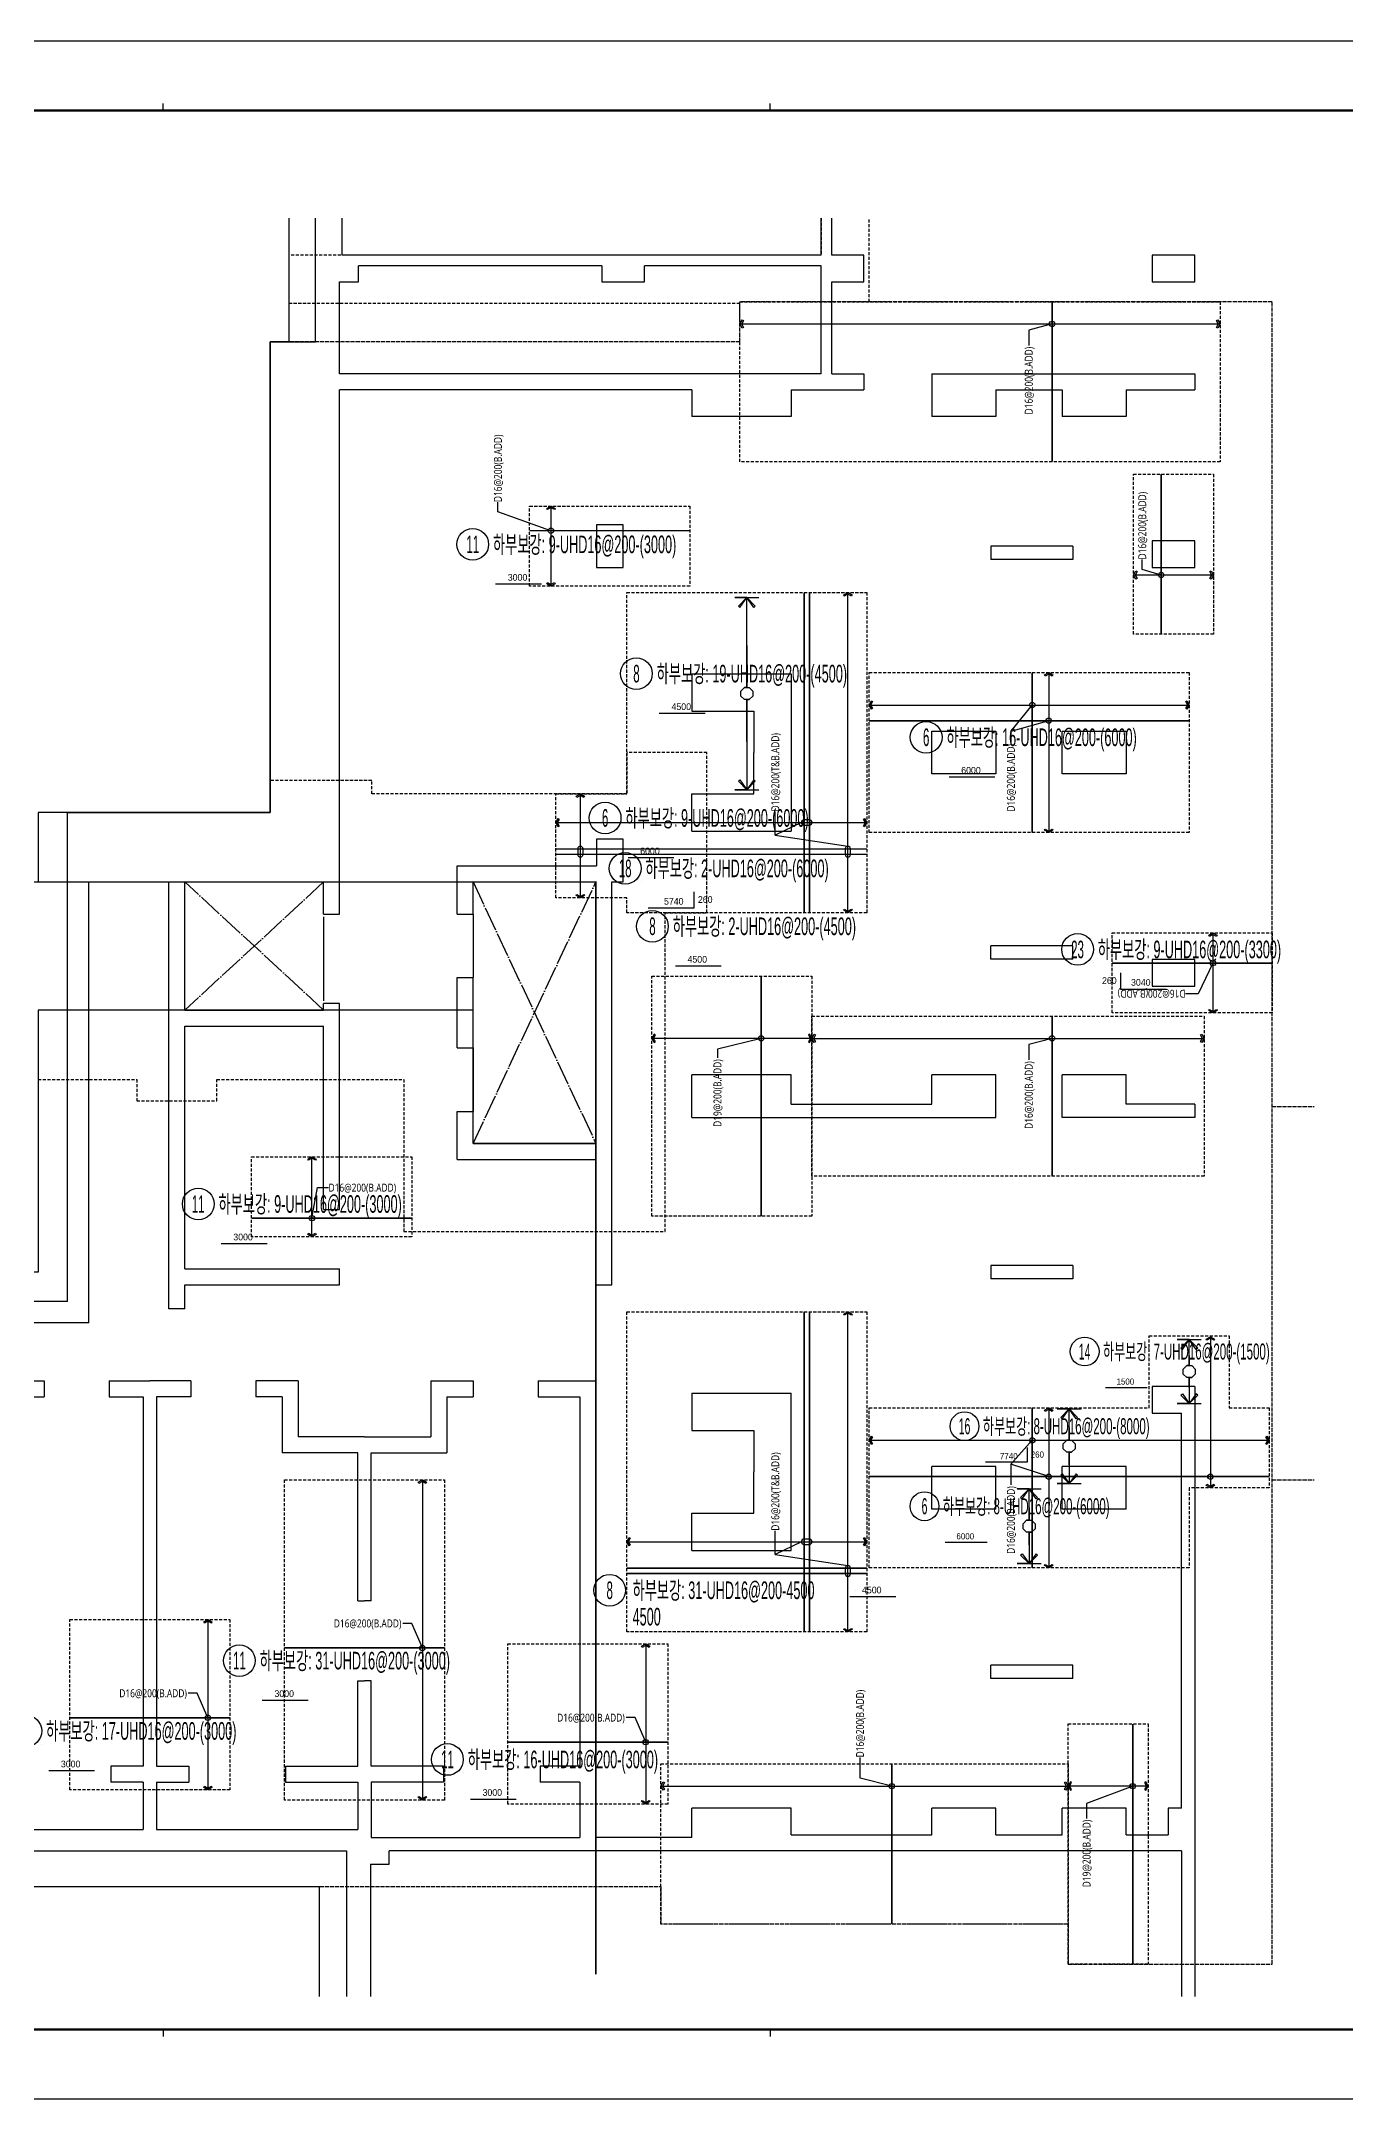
# Model space of a CAD drawing. Header units: millimetres. Extents: x 317501 to 814054, y -400799 to -14117.
# Drawn here: x 550039 to 574487, y -142411 to -103847 of the extents above; entities that cross this region are included whole.
import ezdxf
from ezdxf.enums import TextEntityAlignment as Align

# ---------------------------------------------------------------- set-up
doc = ezdxf.new("R2010")
doc.units = ezdxf.units.MM
doc.header["$LTSCALE"] = 38
for name, pattern in [('HID', [2.5, 2, -0.5]), ('HID2', [7.5, 6, -1.5]), ('XS-기초$0$DDOT', [14, 12, -1, 0, -1]), ('XS-기초$0$HID', [2.3, 1.5, -0.8])]:
    doc.linetypes.add(name, pattern=pattern)
for name, color, linetype in [('00', 7, 'Continuous'), ('BAR-B', 2, 'HID2'), ('BAR-T', 2, 'Continuous'), ('DIM', 7, 'Continuous'), ('LEADER', 7, 'Continuous'), ('RP_TAG', 7, 'Continuous'), ('T', 1, 'Continuous'), ('XDIM', 7, 'Continuous'), ('XREBAR', 1, 'Continuous'), ('XS-기초$0$EL7', 7, 'Continuous'), ('XS-기초$0$OPEN', 9, 'XS-기초$0$DDOT'), ('XS-기초$0$기초꺽임', 4, 'XS-기초$0$HID'), ('XS-기초$0$기초연단', 3, 'Continuous'), ('XS-기초$0$보강구간', 6, 'XS-기초$0$HID'), ('철근변경선', 1, 'HID')]:
    doc.layers.add(name, color=color, linetype=linetype)
doc.styles.add('RPWK1', font='Dotum.ttf', dxfattribs={"bigfont": 'whgtxt.shx'})
doc.styles.add('RPWK2', font='Dotum.ttf')
doc.styles.add('맑은고딕', font='malgun.ttf')

# ---------------------------------------------------------------- blocks, each defined once
blk = doc.blocks.new('dhs_sheet2e')
at = {"color": 7}
for p, q in [((38004.8, 57331.7), (38004.8, 57531.5)), ((55508.9, 57331.7), (55508.9, 57531.5)), ((38004.8, 1997.6), (38004.8, 1797.9)), ((55508.9, 1997.6), (55508.9, 1797.9))]:
    blk.add_line(p, q, dxfattribs=at)
blk.add_lwpolyline([(84000, 0), (84000, 59329.4), (0, 59329.4), (0, 0)], close=True, dxfattribs=at)
at = {"color": 30, "const_width": 64.9}
blk.add_lwpolyline([(81003.6, 57331.7), (2996.4, 57331.7), (2996.4, 1997.6), (81003.6, 1997.6)], close=True, dxfattribs=at)
blk = doc.blocks.new('szdhdte')
at = {"layer": 'DIM', "color": 5}
for p, q in [((4650, 17985), (4650, 20302)), ((5150, 19605), (5150, 20302)), ((14125, 19605), (14125, 20302)), ((14325, 19605), (14325, 20302)), ((14125, 19605), (5150, 19605)), ((10010, 19405), (5450, 19405)), ((5450, 19105), (5450, 19405)), ((10010, 19405), (10010, 19105)), ((14125, 19405), (10810, 19405)), ((10810, 19105), (10810, 19405)), ((14125, 17385), (14125, 19405)), ((14925, 19605), (14325, 19605)), ((14925, 19105), (14925, 19605)), ((20325, 19605), (20325, 19105)), ((21125, 19605), (20325, 19605)), ((21125, 19105), (21125, 19605)), ((5100, 17385), (5100, 19105)), ((5100, 19105), (5450, 19105)), ((10010, 19105), (10810, 19105)), ((14325, 17385), (14325, 19105)), ((14325, 19105), (14925, 19105)), ((20325, 19105), (21125, 19105)), ((3800, 17985), (4650, 17985)), ((3800, 9160), (3800, 17985)), ((14125, 17385), (5100, 17385)), ((14325, 17385), (14925, 17385)), ((14925, 17385), (14925, 17085)), ((16195, 17385), (16195, 16585)), ((16195, 17385), (21125, 17385)), ((21125, 17385), (21125, 17085)), ((11700, 17085), (5100, 17085)), ((5100, 8260), (5100, 17085)), ((11700, 17085), (11700, 16585)), ((13560, 17085), (13560, 16585)), ((13560, 17085), (14925, 17085)), ((17395, 17085), (18640, 17085)), ((17395, 17085), (17395, 16585)), ((18640, 17085), (18640, 16585)), ((19840, 17085), (19840, 16585)), ((19840, 17085), (21125, 17085)), ((13560, 16585), (11700, 16585)), ((17395, 16585), (16195, 16585)), ((19840, 16585), (18640, 16585)), ((10410, 14555), (9910, 14555)), ((9910, 14555), (9910, 13755)), ((10410, 13755), (10410, 14555)), ((18840, 14155), (17305, 14155)), ((17305, 14155), (17305, 13905)), ((18840, 13905), (17305, 13905)), ((18840, 14155), (18840, 13905)), ((20325, 14255), (20325, 13755)), ((21125, 14255), (20325, 14255)), ((21125, 13755), (21125, 14255)), ((9910, 13755), (10410, 13755)), ((20325, 13755), (21125, 13755)), ((11700, 11760), (11700, 11060)), ((11700, 11760), (13560, 11760)), ((13560, 11760), (13560, 8810)), ((11700, 11060), (12860, 11060)), ((12860, 11060), (12860, 10285)), ((16195, 9885), (16195, 10685)), ((16195, 10685), (17395, 10685)), ((17395, 10685), (17395, 9885)), ((18640, 9885), (18640, 10685)), ((18640, 10685), (19840, 10685)), ((19840, 10685), (19840, 9885)), ((12860, 9510), (12860, 10285)), ((17395, 9885), (16195, 9885)), ((19840, 9885), (18640, 9885)), ((11700, 8810), (11700, 9510)), ((11700, 9510), (12860, 9510)), ((0, 9160), (3800, 9160)), ((0, 0), (0, 9160)), ((10410, 8660), (9910, 8660)), ((9910, 8660), (9910, 8160)), ((10410, 7860), (10410, 8660)), ((11700, 8810), (13560, 8810)), ((5100, 7255), (5100, 8260)), ((7300, 8160), (9910, 8160)), ((7300, 7260), (7300, 8160)), ((400, 7860), (1900, 7860)), ((400, -400), (400, 7860)), ((1900, -140), (1900, 7860)), ((2200, 5460), (2200, 7860)), ((2200, 7860), (4800, 7860)), ((4800, 7255), (4800, 7860)), ((7600, 7860), (9900, 7860)), ((7600, 7260), (7600, 7860)), ((9900, 2960), (9900, 7860)), ((10200, 310), (10200, 7860)), ((10200, 7860), (10410, 7860)), ((4800, 7255), (5100, 7255)), ((7300, 7260), (7600, 7260)), ((18840, 6665), (17305, 6665)), ((17305, 6415), (17305, 6665)), ((18840, 6415), (18840, 6665)), ((18840, 6415), (17305, 6415)), ((20325, 6405), (20325, 5905)), ((21125, 6405), (20325, 6405)), ((21125, 5905), (21125, 6405)), ((7300, 4750), (7300, 6070)), ((7300, 6070), (7600, 6070)), ((7600, 4750), (7600, 6070)), ((20325, 5905), (21125, 5905)), ((2200, 5460), (4800, 5460)), ((4800, 5460), (4800, 5585)), ((5100, 5585), (4800, 5585)), ((5100, 1720), (5100, 5585)), ((5100, 5160), (5100, 5585)), ((2200, 610), (2200, 5160)), ((2200, 5160), (4800, 5160)), ((4800, 1720), (4800, 5160)), ((7300, 4750), (7600, 4750)), ((13560, 4245), (11700, 4245)), ((11700, 3445), (11700, 4245)), ((13560, 3695), (13560, 4245)), ((16195, 3695), (16195, 4245)), ((17395, 4245), (16195, 4245)), ((17395, 3445), (17395, 4245)), ((18640, 3445), (18640, 4245)), ((19840, 4245), (18640, 4245)), ((19840, 3695), (19840, 4245)), ((7300, 2660), (7300, 3560)), ((7300, 3560), (7600, 3560)), ((7600, 2960), (7600, 3560)), ((13560, 3695), (16195, 3695)), ((21125, 3695), (19840, 3695)), ((21125, 3695), (21125, 3445)), ((11700, 3445), (17395, 3445)), ((21125, 3445), (18640, 3445)), ((7600, 2960), (9900, 2960)), ((7300, 2660), (9900, 2660)), ((9900, 310), (9900, 2660)), ((4800, 1720), (5100, 1720)), ((2200, 610), (5100, 610)), ((5100, 310), (5100, 610)), ((18840, 675), (17305, 675)), ((17305, 675), (17305, 425)), ((18840, 425), (17305, 425)), ((18840, 675), (18840, 425)), ((0, 0), (-11685, 0)), ((2200, -140), (2200, 310)), ((2200, 310), (5100, 310)), ((9900, 310), (10200, 310)), ((2200, -140), (1900, -140)), ((400, -400), (-12085, -400)), ((-1230, -1490), (-440, -1490)), ((-440, -1490), (-440, -1790)), ((780, -1490), (1545, -1490)), ((780, -1490), (780, -1790)), ((2310, -1490), (1545, -1490)), ((2310, -1490), (2310, -1790)), ((4320, -1490), (3530, -1490)), ((3530, -1490), (3530, -1790)), ((4320, -1490), (4320, -2540)), ((6810, -1490), (7600, -1490)), ((6810, -1490), (6810, -2540)), ((7600, -1490), (7600, -1790)), ((8820, -1490), (9600, -1490)), ((8820, -1490), (8820, -1790)), ((9600, -1490), (9900, -1490)), ((9900, -1490), (9900, -10045)), ((-930, -1790), (-440, -1790)), ((780, -1790), (1420, -1790)), ((1420, -1790), (1420, -8710)), ((1670, -1790), (1670, -8710)), ((2310, -1790), (1670, -1790)), ((4020, -1790), (3530, -1790)), ((4020, -1790), (4020, -2840)), ((7110, -1790), (7600, -1790)), ((7110, -1790), (7110, -2840)), ((8820, -1790), (9600, -1790)), ((9600, -1790), (9600, -8710)), ((11700, -1720), (11700, -2420)), ((11700, -1720), (13560, -1720)), ((13560, -4670), (13560, -1720)), ((20325, -1595), (20325, -2095)), ((21125, -1595), (20325, -1595)), ((21125, -1595), (21125, -13028)), ((20325, -2095), (20875, -2095)), ((20875, -9495), (20875, -2095)), ((5565, -2540), (4320, -2540)), ((5565, -2540), (6810, -2540)), ((11700, -2420), (12860, -2420)), ((12860, -2420), (12860, -3195)), ((5440, -2840), (4020, -2840)), ((5440, -5610), (5440, -2840)), ((5690, -5610), (5690, -2840)), ((5690, -2840), (7110, -2840)), ((12860, -3970), (12860, -3195)), ((16195, -3895), (16195, -3095)), ((17395, -3095), (16195, -3095)), ((17395, -3895), (17395, -3095)), ((18640, -3895), (18640, -3095)), ((19840, -3095), (18640, -3095)), ((19840, -3895), (19840, -3095)), ((11700, -4670), (11700, -3970)), ((11700, -3970), (12860, -3970)), ((17395, -3895), (16195, -3895)), ((19840, -3895), (18640, -3895)), ((11700, -4670), (13560, -4670)), ((5440, -5610), (5565, -5610)), ((5690, -5610), (5565, -5610)), ((18840, -6815), (17305, -6815)), ((17305, -7065), (17305, -6815)), ((18840, -7065), (18840, -6815)), ((5440, -8710), (5440, -7110)), ((5440, -7110), (5565, -7110)), ((5690, -7110), (5565, -7110)), ((5690, -8710), (5690, -7110)), ((18840, -7065), (17305, -7065)), ((1420, -8710), (815, -8710)), ((815, -8710), (815, -9010)), ((1670, -8710), (2275, -8710)), ((2275, -8710), (2275, -9010)), ((4085, -8710), (5440, -8710)), ((4085, -8710), (4085, -9010)), ((7045, -8710), (5690, -8710)), ((7045, -8710), (7045, -9010)), ((9600, -8710), (8855, -8710)), ((8855, -8710), (8855, -9010)), ((1420, -9010), (815, -9010)), ((1420, -9010), (1420, -9895)), ((1670, -9010), (1670, -9895)), ((1670, -9010), (2275, -9010)), ((4085, -9010), (5440, -9010)), ((5440, -9010), (5440, -9895)), ((7045, -9010), (5690, -9010)), ((5690, -9010), (5690, -10045)), ((9600, -9010), (8855, -9010)), ((9600, -9010), (9600, -10045)), ((13560, -9495), (11700, -9495)), ((11700, -10045), (11700, -9495)), ((13560, -9995), (13560, -9495)), ((16195, -9995), (16195, -9495)), ((17395, -9495), (16195, -9495)), ((17395, -9995), (17395, -9495)), ((19840, -9495), (18640, -9495)), ((18640, -9995), (18640, -9495)), ((19840, -9995), (19840, -9495)), ((20625, -9495), (20625, -9995)), ((20875, -9495), (20625, -9495)), ((-2350, -9895), (1420, -9895)), ((1670, -9895), (5440, -9895)), ((13560, -9995), (16195, -9995)), ((17395, -9995), (18640, -9995)), ((19840, -9995), (20625, -9995)), ((-6395, -10295), (5225, -10295)), ((5225, -10295), (5225, -13028)), ((5690, -10045), (9600, -10045)), ((20875, -10295), (6025, -10295)), ((6025, -10545), (6025, -10295)), ((11700, -10045), (9900, -10045)), ((20875, -10295), (20875, -13028)), ((5675, -10545), (5675, -13028)), ((5675, -10545), (6025, -10545))]:
    blk.add_line(p, q, dxfattribs=at)
at = {"layer": 'XS-기초$0$EL7'}
for p, q in [((4800, 7205), (4800, 5635)), ((7600, 7260), (7600, 6070)), ((7600, 4750), (7600, 3560))]:
    blk.add_line(p, q, dxfattribs=at)
at = {"layer": 'XS-기초$0$OPEN'}
for p, q in [((4800, 7860), (2200, 5460)), ((4800, 5460), (2200, 7860)), ((7600, 2960), (9900, 7860)), ((7600, 7860), (9900, 2960))]:
    blk.add_line(p, q, dxfattribs=at)
at = {"layer": 'XS-기초$0$기초꺽임', "color": 6}
for points in [[(14125, 20302), (14125, 19605), (4150, 19605), (4150, 18705), (12600, 18705)], [(15025, 18735), (15025, 20302)]]:
    blk.add_lwpolyline(points, dxfattribs=at)
at = {"layer": 'XS-기초$0$기초꺽임', "color": 8}
blk.add_lwpolyline([(3800, 9160), (-550, 9160), (-550, 7860), (9900, 7860), (9900, 2960), (7600, 2960), (7600, 5460), (-550, 5460), (-550, 4160), (1300, 4160), (1300, 3760), (2800, 3760), (2800, 4160), (6300, 4160), (6300, 1310), (11200, 1310), (11200, 7285), (11980, 7285), (11980, 10285), (10480, 10285), (10480, 9510), (5700, 9510), (5700, 9760), (3800, 9760)], close=True, dxfattribs=at)
at = {"layer": 'XS-기초$0$기초연단'}
for p, q in [((4150, 20302), (4150, 17985)), ((4150, 17985), (3800, 17985)), ((3800, 17985), (3800, 9160)), ((3800, 9160), (-550, 9160)), ((-19485, -10965), (4725, -10965)), ((4725, -13028), (4725, -10965))]:
    blk.add_line(p, q, dxfattribs=at)
at = {"layer": 'XS-기초$0$기초연단', "color": 4, "linetype": 'HID'}
for p, q in [((22575, 18735), (12600, 18735)), ((12600, 17985), (12600, 18735)), ((22575, -12420), (22575, 18735)), ((12600, 17985), (4150, 17985)), ((4725, -10965), (11120, -10965)), ((11120, -10965), (11120, -11670)), ((18750, -11670), (11120, -11670)), ((18750, -11670), (18750, -12420)), ((18750, -12420), (22575, -12420))]:
    blk.add_line(p, q, dxfattribs=at)
at = {"layer": 'XS-기초$0$기초연단'}
blk.add_lwpolyline([(4150, 20302), (4150, 17985), (3800, 17985), (3800, 9160), (-550, 9160), (-550, 7860), (9900, 7860), (9900, 2960), (7600, 2960), (7600, 5460), (-550, 5460), (-550, 550), (-11135, 550), (-11135, 3760), (-14785, 3760), (-14785, 4360), (-19485, 4360), (-19485, -10965), (4725, -10965)], dxfattribs=at)
at = {"layer": 'XS-기초$0$기초연단', "color": 4, "linetype": 'HID'}
for points in [[(22575, 3655), (23362, 3655)], [(22575, -3345), (23362, -3345)]]:
    blk.add_lwpolyline(points, dxfattribs=at)
at = {"layer": '철근변경선', "ltscale": 2, "const_width": 30}
blk.add_lwpolyline([(9900, -12612), (9900, 7860), (-1534, 7860)], dxfattribs=at)
blk = doc.blocks.new('*U1075', base_point=(560396.373, -132879.2514))
at = {"layer": 'RP_TAG', "color": 0, "linetype": 'Continuous', "ltscale": 100}
blk.add_circle((560692.373, -132879.2514), 297, dxfattribs=at)
at = {"layer": 'RP_TAG', "color": 0, "linetype": 'Continuous', "ltscale": 100, "style": 'RPWK1', "width": 0.5}
blk.add_text('8', height=330, dxfattribs=at).set_placement((560692.373, -132879.2514), align=Align.MIDDLE_CENTER)
at = {"layer": 'RP_TAG', "color": 0, "linetype": 'Continuous', "ltscale": 100, "style": 'RPWK1', "width": 0.55}
for s, p in [('하부보강: 31-UHD16@200-4500', (561121.373, -132879.2514)), ('4500', (561121.373, -133374.2514))]:
    blk.add_text(s, height=330, dxfattribs=at).set_placement(p, align=Align.MIDDLE_LEFT)
blk = doc.blocks.new('*U1098', base_point=(567611.9398, -129805.1809))
at = {"layer": 'RP_TAG', "color": 0, "linetype": 'Continuous', "ltscale": 100}
blk.add_circle((567341.9398, -129805.1809), 270, dxfattribs=at)
at = {"layer": 'RP_TAG', "color": 0, "linetype": 'Continuous', "ltscale": 100, "style": 'RPWK1', "width": 0.5}
blk.add_text('16', height=300, dxfattribs=at).set_placement((567341.9398, -129805.1809), align=Align.MIDDLE_CENTER)
at = {"layer": 'RP_TAG', "color": 0, "linetype": 'Continuous', "ltscale": 100, "style": 'RPWK1', "width": 0.55}
blk.add_text('하부보강: 8-UHD16@200-(8000)', height=300, dxfattribs=at).set_placement((567686.9398, -129805.1809), align=Align.MIDDLE_LEFT)
blk = doc.blocks.new('*U1104', base_point=(569756.4987, -120869.3185))
at = {"layer": 'RP_TAG', "color": 0, "linetype": 'Continuous', "ltscale": 100}
blk.add_circle((569459.4987, -120869.3185), 297, dxfattribs=at)
at = {"layer": 'RP_TAG', "color": 0, "linetype": 'Continuous', "ltscale": 100, "style": 'RPWK1', "width": 0.5}
blk.add_text('23', height=330, dxfattribs=at).set_placement((569459.4987, -120869.3185), align=Align.MIDDLE_CENTER)
at = {"layer": 'RP_TAG', "color": 0, "linetype": 'Continuous', "ltscale": 100, "style": 'RPWK1', "width": 0.55}
blk.add_text('하부보강: 9-UHD16@200-(3300)', height=330, dxfattribs=at).set_placement((569838.9987, -120869.3185), align=Align.MIDDLE_LEFT)
blk = doc.blocks.new('*U1106', base_point=(561279.1273, -119350.1809))
at = {"layer": 'RP_TAG', "color": 0, "linetype": 'Continuous', "ltscale": 100}
blk.add_circle((560982.1273, -119350.1809), 297, dxfattribs=at)
at = {"layer": 'RP_TAG', "color": 0, "linetype": 'Continuous', "ltscale": 100, "style": 'RPWK1', "width": 0.55}
blk.add_text('하부보강: 2-UHD16@200-(6000)', height=330, dxfattribs=at).set_placement((561361.6273, -119350.1809), align=Align.MIDDLE_LEFT)
at = {"layer": 'RP_TAG', "color": 0, "linetype": 'Continuous', "ltscale": 100, "style": 'RPWK1', "width": 0.5}
blk.add_text('18', height=330, dxfattribs=at).set_placement((560982.1273, -119350.1809), align=Align.MIDDLE_CENTER)
blk = doc.blocks.new('*U1110', base_point=(561490.5559, -115700.1809))
at = {"layer": 'RP_TAG', "color": 0, "linetype": 'Continuous', "ltscale": 100}
blk.add_circle((561193.5559, -115700.1809), 297, dxfattribs=at)
at = {"layer": 'RP_TAG', "color": 0, "linetype": 'Continuous', "ltscale": 100, "style": 'RPWK1', "width": 0.5}
blk.add_text('8', height=330, dxfattribs=at).set_placement((561193.5559, -115700.1809), align=Align.MIDDLE_CENTER)
at = {"layer": 'RP_TAG', "color": 0, "linetype": 'Continuous', "ltscale": 100, "style": 'RPWK1', "width": 0.55}
blk.add_text('하부보강: 19-UHD16@200-(4500)', height=330, dxfattribs=at).set_placement((561573.0559, -115700.1809), align=Align.MIDDLE_LEFT)
blk = doc.blocks.new('*U1111', base_point=(561790.799, -120435.0849))
at = {"layer": 'RP_TAG', "color": 0, "linetype": 'Continuous', "ltscale": 100}
blk.add_circle((561493.799, -120435.0849), 297, dxfattribs=at)
at = {"layer": 'RP_TAG', "color": 0, "linetype": 'Continuous', "ltscale": 100, "style": 'RPWK1', "width": 0.5}
blk.add_text('8', height=330, dxfattribs=at).set_placement((561493.799, -120435.0849), align=Align.MIDDLE_CENTER)
at = {"layer": 'RP_TAG', "color": 0, "linetype": 'Continuous', "ltscale": 100, "style": 'RPWK1', "width": 0.55}
blk.add_text('하부보강: 2-UHD16@200-(4500)', height=330, dxfattribs=at).set_placement((561873.299, -120435.0849), align=Align.MIDDLE_LEFT)
blk = doc.blocks.new('*U1113', base_point=(566919.5608, -116892.9607))
at = {"layer": 'RP_TAG', "color": 0, "linetype": 'Continuous', "ltscale": 100}
blk.add_circle((566622.5608, -116892.9607), 297, dxfattribs=at)
at = {"layer": 'RP_TAG', "color": 0, "linetype": 'Continuous', "ltscale": 100, "style": 'RPWK1', "width": 0.5}
blk.add_text('6', height=330, dxfattribs=at).set_placement((566622.5608, -116892.9607), align=Align.MIDDLE_CENTER)
at = {"layer": 'RP_TAG', "color": 0, "linetype": 'Continuous', "ltscale": 100, "style": 'RPWK1', "width": 0.55}
blk.add_text('하부보강: 16-UHD16@200-(6000)', height=330, dxfattribs=at).set_placement((567002.0608, -116892.9607), align=Align.MIDDLE_LEFT)
blk = doc.blocks.new('*U1114', base_point=(566861.9398, -131305.1809))
at = {"layer": 'RP_TAG', "color": 0, "linetype": 'Continuous', "ltscale": 100}
blk.add_circle((566591.9398, -131305.1809), 270, dxfattribs=at)
at = {"layer": 'RP_TAG', "color": 0, "linetype": 'Continuous', "ltscale": 100, "style": 'RPWK1', "width": 0.55}
blk.add_text('하부보강: 8-UHD16@200-(6000)', height=300, dxfattribs=at).set_placement((566936.9398, -131305.1809), align=Align.MIDDLE_LEFT)
at = {"layer": 'RP_TAG', "color": 0, "linetype": 'Continuous', "ltscale": 100, "style": 'RPWK1', "width": 0.5}
blk.add_text('6', height=300, dxfattribs=at).set_placement((566591.9398, -131305.1809), align=Align.MIDDLE_CENTER)
blk = doc.blocks.new('*U1115', base_point=(560904.1273, -118405.1809))
at = {"layer": 'RP_TAG', "color": 0, "linetype": 'Continuous', "ltscale": 100}
blk.add_circle((560607.1273, -118405.1809), 297, dxfattribs=at)
at = {"layer": 'RP_TAG', "color": 0, "linetype": 'Continuous', "ltscale": 100, "style": 'RPWK1', "width": 0.5}
blk.add_text('6', height=330, dxfattribs=at).set_placement((560607.1273, -118405.1809), align=Align.MIDDLE_CENTER)
at = {"layer": 'RP_TAG', "color": 0, "linetype": 'Continuous', "ltscale": 100, "style": 'RPWK1', "width": 0.55}
blk.add_text('하부보강: 9-UHD16@200-(6000)', height=330, dxfattribs=at).set_placement((560986.6273, -118405.1809), align=Align.MIDDLE_LEFT)
blk = doc.blocks.new('*U1120', base_point=(569861.9398, -128405.1809))
at = {"layer": 'RP_TAG', "color": 0, "linetype": 'Continuous', "ltscale": 100}
blk.add_circle((569591.9398, -128405.1809), 270, dxfattribs=at)
at = {"layer": 'RP_TAG', "color": 0, "linetype": 'Continuous', "ltscale": 100, "style": 'RPWK1', "width": 0.5}
blk.add_text('14', height=300, dxfattribs=at).set_placement((569591.9398, -128405.1809), align=Align.MIDDLE_CENTER)
at = {"layer": 'RP_TAG', "color": 0, "linetype": 'Continuous', "ltscale": 100, "style": 'RPWK1', "width": 0.55}
blk.add_text('하부보강: 7-UHD16@200-(1500)', height=300, dxfattribs=at).set_placement((569936.9398, -128405.1809), align=Align.MIDDLE_LEFT)
blk = doc.blocks.new('*U1128', base_point=(558422.9227, -113277.437))
at = {"layer": 'RP_TAG', "color": 0, "linetype": 'Continuous', "ltscale": 100}
blk.add_circle((558125.9227, -113277.437), 297, dxfattribs=at)
at = {"layer": 'RP_TAG', "color": 0, "linetype": 'Continuous', "ltscale": 100, "style": 'RPWK1', "width": 0.5}
blk.add_text('11', height=330, dxfattribs=at).set_placement((558125.9227, -113277.437), align=Align.MIDDLE_CENTER)
at = {"layer": 'RP_TAG', "color": 0, "linetype": 'Continuous', "ltscale": 100, "style": 'RPWK1', "width": 0.55}
blk.add_text('하부보강: 9-UHD16@200-(3000)', height=330, dxfattribs=at).set_placement((558505.4227, -113277.437), align=Align.MIDDLE_LEFT)
blk = doc.blocks.new('*U1129', base_point=(557949.4174, -136050.5821))
at = {"layer": 'RP_TAG', "color": 0, "linetype": 'Continuous', "ltscale": 100}
blk.add_circle((557652.4174, -136050.5821), 297, dxfattribs=at)
at = {"layer": 'RP_TAG', "color": 0, "linetype": 'Continuous', "ltscale": 100, "style": 'RPWK1', "width": 0.5}
blk.add_text('11', height=330, dxfattribs=at).set_placement((557652.4174, -136050.5821), align=Align.MIDDLE_CENTER)
at = {"layer": 'RP_TAG', "color": 0, "linetype": 'Continuous', "ltscale": 100, "style": 'RPWK1', "width": 0.55}
blk.add_text('하부보강: 16-UHD16@200-(3000)', height=330, dxfattribs=at).set_placement((558031.9174, -136050.5821), align=Align.MIDDLE_LEFT)
blk = doc.blocks.new('*U1130', base_point=(554050.234, -134198.1445))
at = {"layer": 'RP_TAG', "color": 0, "linetype": 'Continuous', "ltscale": 100}
blk.add_circle((553753.234, -134198.1445), 297, dxfattribs=at)
at = {"layer": 'RP_TAG', "color": 0, "linetype": 'Continuous', "ltscale": 100, "style": 'RPWK1', "width": 0.5}
blk.add_text('11', height=330, dxfattribs=at).set_placement((553753.234, -134198.1445), align=Align.MIDDLE_CENTER)
at = {"layer": 'RP_TAG', "color": 0, "linetype": 'Continuous', "ltscale": 100, "style": 'RPWK1', "width": 0.55}
blk.add_text('하부보강: 31-UHD16@200-(3000)', height=330, dxfattribs=at).set_placement((554132.734, -134198.1445), align=Align.MIDDLE_LEFT)
blk = doc.blocks.new('*U1131', base_point=(550048.6383, -135515.873))
at = {"layer": 'RP_TAG', "color": 0, "linetype": 'Continuous', "ltscale": 100}
blk.add_circle((549751.6383, -135515.873), 297, dxfattribs=at)
at = {"layer": 'RP_TAG', "color": 0, "linetype": 'Continuous', "ltscale": 100, "style": 'RPWK1', "width": 0.5}
blk.add_text('11', height=330, dxfattribs=at).set_placement((549751.6383, -135515.873), align=Align.MIDDLE_CENTER)
at = {"layer": 'RP_TAG', "color": 0, "linetype": 'Continuous', "ltscale": 100, "style": 'RPWK1', "width": 0.55}
blk.add_text('하부보강: 17-UHD16@200-(3000)', height=330, dxfattribs=at).set_placement((550131.1383, -135515.873), align=Align.MIDDLE_LEFT)
blk = doc.blocks.new('*U1137', base_point=(553279.3684, -125639.7838))
at = {"layer": 'RP_TAG', "color": 0, "linetype": 'Continuous', "ltscale": 100}
blk.add_circle((552982.3684, -125639.7838), 297, dxfattribs=at)
at = {"layer": 'RP_TAG', "color": 0, "linetype": 'Continuous', "ltscale": 100, "style": 'RPWK1', "width": 0.5}
blk.add_text('11', height=330, dxfattribs=at).set_placement((552982.3684, -125639.7838), align=Align.MIDDLE_CENTER)
at = {"layer": 'RP_TAG', "color": 0, "linetype": 'Continuous', "ltscale": 100, "style": 'RPWK1', "width": 0.55}
blk.add_text('하부보강: 9-UHD16@200-(3000)', height=330, dxfattribs=at).set_placement((553361.8684, -125639.7838), align=Align.MIDDLE_LEFT)

msp = doc.modelspace()

# ---------------------------------------------------------------- linework, layer by layer
at = {"layer": 'BAR-B', "const_width": 30}
for points in [[(568982.4, -108730.2), (568982.4, -111730.2)], [(571026.4, -111960.2), (571026.4, -114960.2)], [(559192.4, -113021.2), (562192.4, -113021.2)], [(564435.5, -114180.2), (564435.5, -120180.2)], [(568611.4, -115680.2), (568611.4, -118680.2)], [(565552.4, -116582.9), (571552.4, -116582.9)], [(565512.4, -118986.4), (559682.4, -118986.4)], [(563530.6, -121370.2), (563530.6, -125870.2)], [(570107.4, -121126.9), (573107.4, -121126.9)], [(568982.4, -122120.2), (568982.4, -125120.2)], [(556982.4, -125905.2), (553982.4, -125905.2)], [(564435.5, -127660.2), (564435.5, -133660.2)], [(568611.4, -129460.2), (568611.4, -132460.2)], [(565552.4, -130749.3), (573052.4, -130749.3)], [(565512.4, -132466.4), (561012.4, -132466.4)], [(557597.4, -133960.2), (554597.4, -133960.2)], [(553577.4, -135269.2), (550577.4, -135269.2)], [(561782.4, -135726.2), (558782.4, -135726.2)], [(561782.4, -135726.2), (558782.4, -135726.2)], [(570494, -135385.2), (570494, -139885.2)], [(565979.3, -136135.2), (565979.3, -139135.2)]]:
    msp.add_lwpolyline(points, dxfattribs=at)
at = {"layer": 'BAR-T', "const_width": 30}
for points in [[(564335.5, -114180.2), (564335.5, -120180.2)], [(565512.4, -119086.4), (559682.4, -119086.4)], [(564335.5, -127660.2), (564335.5, -133660.2)], [(565512.4, -132566.4), (561012.4, -132566.4)]]:
    msp.add_lwpolyline(points, dxfattribs=at)
at = {"layer": 'LEADER'}
for p, q in [((568210.6, -116783.2), (568611.4, -116288.5)), ((563795.6, -118728.4), (563795.6, -118283)), ((568210.6, -130513.1), (568611.4, -130068.5)), ((563795.6, -132208.4), (563795.6, -131763))]:
    msp.add_line(p, q, dxfattribs=at)
for points in [[(563132.4, -109145.5), (563177, -109067.5), (563198.7, -109079.9), (563161.2, -109145.5), (563198.7, -109211), (563177.1, -109223.6), (563132.4, -109145.5), (572132.4, -109145.5), (572087.8, -109223.6), (572066.1, -109211), (572103.6, -109145.5), (572066.1, -109079.9), (572087.9, -109067.5), (572132.4, -109145.5)], [(568982.4, -109145.5), (568545.8, -109263.6), (568545.8, -109550)], [(559590.9, -113021.2), (558598.3, -112669.4), (558598.3, -112485.3)], [(559590.9, -112560.2), (559668.9, -112604.7), (559656.5, -112626.4), (559590.9, -112589), (559525.3, -112626.4), (559512.8, -112604.8), (559590.9, -112560.2), (559590.9, -114060.2), (559512.8, -114015.5), (559525.3, -113993.9), (559590.9, -114031.4), (559656.5, -113993.9), (559668.9, -114015.6), (559590.9, -114060.2)], [(571026.4, -113852.8), (570671.8, -113750.4), (570671.8, -113559.7)], [(572007.4, -113852.8), (571962.9, -113930.8), (571941.1, -113918.4), (571978.6, -113852.8), (571941.1, -113787.3), (571962.8, -113774.7), (572007.4, -113852.8), (570507.4, -113852.8), (570552.1, -113774.7), (570573.7, -113787.3), (570536.2, -113852.8), (570573.7, -113918.4), (570552, -113930.8), (570507.4, -113852.8)], [(565154.9, -120180.2), (565076.9, -120135.6), (565089.3, -120113.9), (565154.9, -120151.4), (565220.5, -120113.9), (565233.1, -120135.5), (565154.9, -120180.2), (565154.9, -114180.2), (565233.1, -114224.8), (565220.5, -114246.4), (565154.9, -114209), (565089.3, -114246.4), (565076.9, -114224.7), (565154.9, -114180.2)], [(568919.7, -115680.2), (568997.7, -115724.7), (568985.3, -115746.4), (568919.7, -115709), (568854.1, -115746.4), (568841.6, -115724.8), (568919.7, -115680.2), (568919.7, -118680.2), (568841.6, -118635.5), (568854.1, -118613.9), (568919.7, -118651.4), (568985.3, -118613.9), (568997.7, -118635.6), (568919.7, -118680.2)], [(565552.4, -116288.5), (565597, -116210.5), (565618.7, -116222.9), (565581.2, -116288.5), (565618.7, -116354), (565597.1, -116366.6), (565552.4, -116288.5), (571552.4, -116288.5), (571507.8, -116366.6), (571486.1, -116354), (571523.6, -116288.5), (571486.1, -116222.9), (571507.9, -116210.5), (571552.4, -116288.5)], [(568919.7, -116582.9), (568210.6, -116783.2), (568210.6, -116993.7)], [(560143.6, -119905.2), (560065.6, -119860.6), (560078, -119838.9), (560143.6, -119876.4), (560209.1, -119838.9), (560221.7, -119860.5), (560143.6, -119905.2), (560143.6, -117955.2), (560221.7, -117999.8), (560209.1, -118021.4), (560143.6, -117984), (560078, -118021.4), (560065.6, -117999.7), (560143.6, -117955.2)], [(559682.4, -118490.4), (559727, -118412.5), (559748.7, -118424.9), (559711.2, -118490.4), (559748.7, -118556), (559727.1, -118568.6), (559682.4, -118490.4), (565512.4, -118490.4), (565467.8, -118568.6), (565446.1, -118556), (565483.6, -118490.4), (565446.1, -118424.9), (565467.9, -118412.5), (565512.4, -118490.4)], [(564285.5, -118490.4), (563795.6, -118728.4), (565154.9, -118936.4)], [(571995.4, -120560.2), (572073.3, -120604.7), (572060.9, -120626.4), (571995.4, -120589), (571929.8, -120626.4), (571917.2, -120604.8), (571995.4, -120560.2), (571995.4, -122060.2), (571917.2, -122015.5), (571929.8, -121993.9), (571995.4, -122031.4), (572060.9, -121993.9), (572073.3, -122015.6), (571995.4, -122060.2)], [(571995.4, -121126.9), (571718.7, -121699.7), (571481.1, -121699.7)], [(564482.4, -122535.5), (564437.9, -122457.5), (564416.1, -122469.9), (564453.6, -122535.5), (564416.1, -122601), (564437.8, -122613.6), (564482.4, -122535.5), (561482.4, -122535.5), (561527.1, -122613.6), (561548.7, -122601), (561511.2, -122535.5), (561548.7, -122469.9), (561527, -122457.5), (561482.4, -122535.5)], [(563530.6, -122535.5), (562711.6, -122735.8), (562711.6, -122902.6)], [(564482.4, -122535.5), (564527, -122457.5), (564548.7, -122469.9), (564511.2, -122535.5), (564548.7, -122601), (564527.1, -122613.6), (564482.4, -122535.5), (571832.4, -122535.5), (571787.8, -122613.6), (571766.1, -122601), (571803.6, -122535.5), (571766.1, -122469.9), (571787.9, -122457.5), (571832.4, -122535.5)], [(568982.4, -122535.5), (568545.8, -122653.6), (568545.8, -122940)], [(555113.7, -126255.2), (555035.7, -126210.6), (555048.1, -126188.9), (555113.7, -126226.4), (555179.3, -126188.9), (555191.9, -126210.5), (555113.7, -126255.2), (555113.7, -124755.2), (555191.9, -124799.8), (555179.3, -124821.4), (555113.7, -124784), (555048.1, -124821.4), (555035.7, -124799.7), (555113.7, -124755.2)], [(555113.7, -126255.2), (555035.7, -126210.6), (555048.1, -126188.9), (555113.7, -126226.4), (555179.3, -126188.9), (555191.9, -126210.5), (555113.7, -126255.2), (555113.7, -124755.2), (555191.9, -124799.8), (555179.3, -124821.4), (555113.7, -124784), (555048.1, -124821.4), (555035.7, -124799.7), (555113.7, -124755.2)], [(555113.7, -125905.2), (555216.1, -125333.9), (555424.2, -125333.9)], [(565154.9, -133660.2), (565076.9, -133615.6), (565089.3, -133593.9), (565154.9, -133631.4), (565220.5, -133593.9), (565233.1, -133615.5), (565154.9, -133660.2), (565154.9, -127660.2), (565233.1, -127704.8), (565220.5, -127726.4), (565154.9, -127689), (565089.3, -127726.4), (565076.9, -127704.7), (565154.9, -127660.2)], [(571949.4, -128126.7), (572027.4, -128171.3), (572015, -128193), (571949.4, -128155.5), (571883.8, -128193), (571871.3, -128171.4), (571949.4, -128126.7), (571949.4, -130960.2), (571871.3, -130915.5), (571883.8, -130893.9), (571949.4, -130931.4), (572015, -130893.9), (572027.4, -130915.6), (571949.4, -130960.2)], [(568919.7, -129460.2), (568997.7, -129504.7), (568985.3, -129526.4), (568919.7, -129489), (568854.1, -129526.4), (568841.6, -129504.8), (568919.7, -129460.2), (568919.7, -132460.2), (568841.6, -132415.5), (568854.1, -132393.9), (568919.7, -132431.4), (568985.3, -132393.9), (568997.7, -132415.6), (568919.7, -132460.2)], [(565552.4, -130068.5), (565597, -129990.5), (565618.7, -130002.9), (565581.2, -130068.5), (565618.7, -130134), (565597.1, -130146.6), (565552.4, -130068.5), (573052.4, -130068.5), (573007.8, -130146.6), (572986.1, -130134), (573023.6, -130068.5), (572986.1, -130002.9), (573007.9, -129990.5), (573052.4, -130068.5)], [(568919.7, -130749.3), (568210.6, -130513.1), (568210.6, -130903.8)], [(557182.1, -130810.2), (557260.1, -130854.7), (557247.7, -130876.4), (557182.1, -130839), (557116.6, -130876.4), (557104, -130854.8), (557182.1, -130810.2), (557182.1, -136810.2), (557104, -136765.5), (557116.6, -136743.9), (557182.1, -136781.4), (557247.7, -136743.9), (557260.1, -136765.6), (557182.1, -136810.2)], [(561012.4, -131970.4), (561057, -131892.5), (561078.7, -131904.9), (561041.2, -131970.4), (561078.7, -132036), (561057.1, -132048.6), (561012.4, -131970.4), (565512.4, -131970.4), (565467.8, -132048.6), (565446.1, -132036), (565483.6, -131970.4), (565446.1, -131904.9), (565467.9, -131892.5), (565512.4, -131970.4)], [(564285.5, -131970.4), (563795.6, -132208.4), (565154.9, -132416.4)], [(553162.1, -133428.2), (553240.1, -133472.7), (553227.7, -133494.4), (553162.1, -133457), (553096.6, -133494.4), (553084, -133472.8), (553162.1, -133428.2), (553162.1, -136619.2), (553084, -136574.5), (553096.6, -136552.9), (553162.1, -136590.4), (553227.7, -136552.9), (553240.1, -136574.6), (553162.1, -136619.2)], [(557182.1, -133960.2), (556981.8, -133500.7), (556815, -133500.7)], [(561367.1, -133885.2), (561445.1, -133929.7), (561432.7, -133951.4), (561367.1, -133914), (561301.6, -133951.4), (561289, -133929.8), (561367.1, -133885.2), (561367.1, -136885.2), (561289, -136840.5), (561301.6, -136818.9), (561367.1, -136856.4), (561432.7, -136818.9), (561445.1, -136840.6), (561367.1, -136885.2)], [(553162.1, -135269.2), (552961.8, -134809.7), (552795, -134809.7)], [(561367.1, -135726.2), (561166.8, -135266.7), (561000, -135266.7)], [(565979.3, -136550.5), (565383.2, -136399), (565383.2, -136011.2)], [(561652.4, -136550.5), (561697, -136472.5), (561718.7, -136484.9), (561681.2, -136550.5), (561718.7, -136616), (561697.1, -136628.6), (561652.4, -136550.5), (569282.4, -136550.5), (569237.8, -136628.6), (569216.1, -136616), (569253.6, -136550.5), (569216.1, -136484.9), (569237.9, -136472.5), (569282.4, -136550.5)], [(570782.4, -136550.5), (570737.9, -136472.5), (570716.1, -136484.9), (570753.6, -136550.5), (570716.1, -136616), (570737.8, -136628.6), (570782.4, -136550.5), (569282.4, -136550.5), (569327.1, -136628.6), (569348.7, -136616), (569311.2, -136550.5), (569348.7, -136484.9), (569327, -136472.5), (569282.4, -136550.5)], [(570494, -136550.5), (569628.8, -136875.4), (569628.8, -137154.1)]]:
    msp.add_lwpolyline(points, dxfattribs=at)
for points in [[(564435.5, -118440.4), (564335.5, -118440.4, 1), (564335.5, -118540.4), (564435.5, -118540.4, 1)], [(560093.6, -118986.4), (560093.6, -119086.4, 1), (560193.6, -119086.4), (560193.6, -118986.4, 1)], [(565104.9, -118986.4), (565104.9, -119086.4, 1), (565204.9, -119086.4), (565204.9, -118986.4, 1)], [(564435.5, -131920.4), (564335.5, -131920.4, 1), (564335.5, -132020.4), (564435.5, -132020.4, 1)], [(565104.9, -132466.4), (565104.9, -132566.4, 1), (565204.9, -132566.4), (565204.9, -132466.4, 1)]]:
    msp.add_lwpolyline(points, format="xyb", close=True, dxfattribs=at)
for centre in [(568982.4, -109145.5), (559590.9, -113021.2), (571026.4, -113852.8), (568611.4, -116288.5), (568919.7, -116582.9), (571995.4, -121126.9), (563530.6, -122535.5), (568982.4, -122535.5), (555113.7, -125905.2), (568611.4, -130068.5), (568919.7, -130749.3), (571949.4, -130749.3), (557182.1, -133960.2), (553162.1, -135269.2), (561367.1, -135726.2), (565979.3, -136550.5), (570494, -136550.5)]:
    msp.add_circle(centre, 50, dxfattribs=at)
at = {"layer": 'RP_TAG', "color": 250, "linetype": 'Continuous', "ltscale": 100}
for p, q in [((558422.9, -113524.9), (558422.9, -113524.9)), ((561490.6, -115947.7), (561490.6, -115947.7)), ((566919.6, -117140.5), (566919.6, -117140.5)), ((560904.1, -118652.7), (560904.1, -118652.7)), ((561279.1, -119597.7), (561279.1, -119597.7)), ((561790.8, -120682.6), (561790.8, -120682.6)), ((569756.5, -121116.8), (569756.5, -121116.8)), ((553279.4, -125887.3), (553279.4, -125887.3)), ((569861.9, -128630.2), (569861.9, -128630.2)), ((567611.9, -130030.2), (567611.9, -130030.2)), ((566861.9, -131530.2), (566861.9, -131530.2)), ((565301.1, -132879.3), (565301.1, -132879.3)), ((554050.2, -134445.6), (554050.2, -134445.6)), ((550048.6, -135763.4), (550048.6, -135763.4)), ((557949.4, -136298.1), (557949.4, -136298.1))]:
    msp.add_line(p, q, dxfattribs=at)
at = {"layer": 'RP_TAG', "color": 1, "linetype": 'Continuous', "ltscale": 100}
for points in [[(558554.9, -114019.9), (559414.7, -114019.9)], [(561622.6, -116442.7), (562482.3, -116442.7)], [(567051.6, -117635.5), (567911.3, -117635.5)], [(561036.1, -119147.7), (561895.9, -119147.7)], [(562270.7, -119788.2), (562270.7, -120092.7), (561411.1, -120092.7)], [(561922.8, -121177.6), (562782.6, -121177.6)], [(570267.1, -121307.3), (570267.1, -121611.8), (571126.7, -121611.8)], [(553411.4, -126382.3), (554271.1, -126382.3)], [(569981.9, -129080.2), (570764.1, -129080.2)], [(568513.9, -130203.2), (568513.9, -130480.2), (567731.9, -130480.2)], [(566981.9, -131980.2), (567764.1, -131980.2)], [(565192.2, -132998.2), (566052.6, -132998.2)], [(554182.2, -134940.6), (555042, -134940.6)], [(550180.6, -136258.4), (551040.4, -136258.4)], [(558081.4, -136793.1), (558941.2, -136793.1)]]:
    msp.add_lwpolyline(points, dxfattribs=at)
at = {"layer": 'XDIM', "color": 4, "linetype": 'Continuous', "elevation": -1.5}
for points in [[(563262.4, -115175.2), (563262.4, -115962.7), (563215.8, -115962.7), (563309, -115962.7), (563374.9, -116028.6), (563374.9, -116121.8), (563309, -116187.7), (563215.8, -116187.7), (563149.9, -116121.8), (563149.9, -116028.6), (563215.8, -115962.7), (563262.4, -115962.7), (563262.4, -115175.2), (563262.4, -115175.2), (563262.4, -114275.2), (563421.5, -114434.3), (563391.5, -114459.5), (563262.4, -114275.2), (563103.3, -114434.3), (563133.4, -114459.5), (563262.4, -114275.2), (563037.4, -114275.2), (563487.4, -114275.2)], [(563262.4, -116975.2), (563262.4, -116187.7), (563309, -116187.7), (563215.8, -116187.7), (563149.9, -116121.8), (563149.9, -116028.6), (563215.8, -115962.7), (563309, -115962.7), (563374.9, -116028.6), (563374.9, -116121.8), (563309, -116187.7), (563262.4, -116187.7), (563262.4, -116975.2), (563262.4, -116975.2), (563262.4, -117875.2), (563103.3, -117716.1), (563133.4, -117690.9), (563262.4, -117875.2), (563421.5, -117716.1), (563391.5, -117690.9), (563262.4, -117875.2), (563037.4, -117875.2), (563487.4, -117875.2)]]:
    msp.add_lwpolyline(points, dxfattribs=at)
at = {"layer": 'XDIM', "color": 4, "linetype": 'Continuous', "ltscale": 8.65532e-315, "elevation": -1.5}
for points in [[(571552.4, -128480.2), (571552.4, -128667.7), (571505.8, -128667.7), (571599, -128667.7), (571664.9, -128733.6), (571664.9, -128826.8), (571599, -128892.7), (571505.8, -128892.7), (571439.9, -128826.8), (571439.9, -128733.6), (571505.8, -128667.7), (571552.4, -128667.7), (571552.4, -128480.2), (571552.4, -128480.2), (571552.4, -128180.2), (571711.5, -128339.3), (571681.5, -128364.5), (571552.4, -128180.2), (571393.3, -128339.3), (571423.4, -128364.5), (571552.4, -128180.2), (571327.4, -128180.2), (571777.4, -128180.2)], [(571552.4, -129080.2), (571552.4, -128892.7), (571599, -128892.7), (571505.8, -128892.7), (571439.9, -128826.8), (571439.9, -128733.6), (571505.8, -128667.7), (571599, -128667.7), (571664.9, -128733.6), (571664.9, -128826.8), (571599, -128892.7), (571552.4, -128892.7), (571552.4, -129080.2), (571552.4, -129080.2), (571552.4, -129380.2), (571393.3, -129221.1), (571423.4, -129195.9), (571552.4, -129380.2), (571711.5, -129221.1), (571681.5, -129195.9), (571552.4, -129380.2), (571327.4, -129380.2), (571777.4, -129380.2)], [(569302.4, -129830.2), (569302.4, -130067.7), (569255.8, -130067.7), (569349, -130067.7), (569414.9, -130133.6), (569414.9, -130226.8), (569349, -130292.7), (569255.8, -130292.7), (569189.9, -130226.8), (569189.9, -130133.6), (569255.8, -130067.7), (569302.4, -130067.7), (569302.4, -129830.2), (569302.4, -129830.2), (569302.4, -129480.2), (569461.5, -129639.3), (569431.5, -129664.5), (569302.4, -129480.2), (569143.3, -129639.3), (569173.4, -129664.5), (569302.4, -129480.2), (569077.4, -129480.2), (569527.4, -129480.2)], [(569302.4, -130530.2), (569302.4, -130292.7), (569349, -130292.7), (569255.8, -130292.7), (569189.9, -130226.8), (569189.9, -130133.6), (569255.8, -130067.7), (569349, -130067.7), (569414.9, -130133.6), (569414.9, -130226.8), (569349, -130292.7), (569302.4, -130292.7), (569302.4, -130530.2), (569302.4, -130530.2), (569302.4, -130880.2), (569143.3, -130721.1), (569173.4, -130695.9), (569302.4, -130880.2), (569461.5, -130721.1), (569431.5, -130695.9), (569302.4, -130880.2), (569077.4, -130880.2), (569527.4, -130880.2)], [(568552.4, -131330.2), (568552.4, -131567.7), (568505.8, -131567.7), (568599, -131567.7), (568664.9, -131633.6), (568664.9, -131726.8), (568599, -131792.7), (568505.8, -131792.7), (568439.9, -131726.8), (568439.9, -131633.6), (568505.8, -131567.7), (568552.4, -131567.7), (568552.4, -131330.2), (568552.4, -131330.2), (568552.4, -130980.2), (568711.5, -131139.3), (568681.5, -131164.5), (568552.4, -130980.2), (568393.3, -131139.3), (568423.4, -131164.5), (568552.4, -130980.2), (568327.4, -130980.2), (568777.4, -130980.2)], [(568552.4, -132030.2), (568552.4, -131792.7), (568599, -131792.7), (568505.8, -131792.7), (568439.9, -131726.8), (568439.9, -131633.6), (568505.8, -131567.7), (568599, -131567.7), (568664.9, -131633.6), (568664.9, -131726.8), (568599, -131792.7), (568552.4, -131792.7), (568552.4, -132030.2), (568552.4, -132030.2), (568552.4, -132380.2), (568393.3, -132221.1), (568423.4, -132195.9), (568552.4, -132380.2), (568711.5, -132221.1), (568681.5, -132195.9), (568552.4, -132380.2), (568327.4, -132380.2), (568777.4, -132380.2)]]:
    msp.add_lwpolyline(points, dxfattribs=at)
at = {"layer": 'XREBAR', "color": 171, "linetype": 'Continuous', "const_width": 1}
for points in [[(561012.4, -116075.2), (561012.4, -116075.2), (565512.4, -116075.2), (565512.4, -116075.2)], [(559597.4, -118780.2), (559597.4, -118780.2), (565597.4, -118780.2), (565597.4, -118780.2)], [(560432.4, -119985.2), (560432.4, -119725.2), (565672.4, -119725.2), (565672.4, -119725.2)], [(561012.4, -120042.7), (561012.4, -120042.7), (565512.4, -120042.7), (565512.4, -120042.7)]]:
    msp.add_lwpolyline(points, dxfattribs=at)
at = {"layer": 'XREBAR', "color": 171, "linetype": 'Continuous', "ltscale": 8.65532e-315, "const_width": 1}
for points in [[(570802.4, -128780.2), (570802.4, -128780.2), (572302.4, -128780.2), (572302.4, -128780.2)], [(565552.4, -130180.2), (565552.4, -130180.2), (573052.4, -130180.2), (573052.4, -130180.2)], [(565552.4, -131680.2), (565552.4, -131680.2), (571552.4, -131680.2), (571552.4, -131680.2)]]:
    msp.add_lwpolyline(points, dxfattribs=at)
at = {"layer": 'XS-기초$0$보강구간'}
for points in [[(572132.4, -108730.2), (572132.4, -111730.2), (563132.4, -111730.2), (563132.4, -108730.2)], [(572007.4, -111960.2), (572007.4, -114960.2), (570507.4, -114960.2), (570507.4, -111960.2)], [(562192.4, -114060.2), (559192.4, -114060.2), (559192.4, -112560.2), (562192.4, -112560.2)], [(571552.4, -115680.2), (571552.4, -118680.2), (565552.4, -118680.2), (565552.4, -115680.2)], [(570107.4, -120560.2), (573107.4, -120560.2), (573107.4, -122060.2), (570107.4, -122060.2)], [(564482.4, -121370.2), (564482.4, -125870.2), (561482.4, -125870.2), (561482.4, -121370.2)], [(571832.4, -122120.2), (571832.4, -125120.2), (564482.4, -125120.2), (564482.4, -122120.2)], [(553982.4, -124755.2), (556982.4, -124755.2), (556982.4, -126255.2), (553982.4, -126255.2)], [(557597.4, -130810.2), (557597.4, -136810.2), (554597.4, -136810.2), (554597.4, -130810.2)], [(553577.4, -133428.2), (553577.4, -136619.2), (550577.4, -136619.2), (550577.4, -133428.2)], [(561782.4, -133885.2), (561782.4, -136885.2), (558782.4, -136885.2), (558782.4, -133885.2)], [(570782.4, -135385.2), (570782.4, -139885.2), (569282.4, -139885.2), (569282.4, -135385.2)], [(569282.4, -136135.2), (569282.4, -139135.2), (561652.4, -139135.2), (561652.4, -136135.2)]]:
    msp.add_lwpolyline(points, close=True, dxfattribs=at)
at = {"layer": 'XS-기초$0$보강구간', "color": 7}
msp.add_lwpolyline([(561012.4, -117955.2), (561012.4, -114180.2), (565512.4, -114180.2), (565512.4, -120180.2), (561012.4, -120180.2), (561012.4, -119905.2), (559682.4, -119905.2), (559682.4, -117955.2), (561012.4, -117955.2)], dxfattribs=at)
msp.add_lwpolyline([(565512.4, -127660.2), (565512.4, -133660.2), (561012.4, -133660.2), (561012.4, -127660.2)], close=True, dxfattribs=at)
at = {"layer": 'XS-기초$0$보강구간'}
msp.add_lwpolyline([(573052.4, -130960.2), (571552.4, -130960.2), (571552.4, -132460.2), (565552.4, -132460.2), (565552.4, -129460.2), (570802.4, -129460.2), (570802.4, -128110.2), (572302.4, -128110.2), (572302.4, -129460.2), (573052.4, -129460.2), (573052.4, -130960.2)], dxfattribs=at)

# ---------------------------------------------------------------- block references
at = {"color": 255, "xscale": 0.6499999991059565, "yscale": 0.6499999991059565, "zscale": 0.6499999991059565}
msp.add_blockref('dhs_sheet2e', (527620.9, -142410.8), dxfattribs=at)
at = {"layer": '00'}
msp.add_blockref('szdhdte', (550532.4, -127465.2), dxfattribs=at)
at = {"layer": 'RP_TAG', "color": 171, "linetype": 'Continuous', "ltscale": 4.80703e-312}
for name, p in [('*U1128', (558422.9, -113277.4)), ('*U1110', (561490.6, -115700.2)), ('*U1113', (566919.6, -116893)), ('*U1115', (560904.1, -118405.2)), ('*U1106', (561279.1, -119350.2)), ('*U1111', (561790.8, -120435.1)), ('*U1104', (569756.5, -120869.3)), ('*U1137', (553279.4, -125639.8)), ('*U1120', (569861.9, -128405.2)), ('*U1098', (567611.9, -129805.2)), ('*U1114', (566861.9, -131305.2)), ('*U1075', (560396.4, -132879.3)), ('*U1130', (554050.2, -134198.1)), ('*U1131', (550048.6, -135515.9)), ('*U1129', (557949.4, -136050.6))]:
    msp.add_blockref(name, p, dxfattribs=at)

# ---------------------------------------------------------------- texts
at = {"layer": 'RP_TAG', "color": 2, "linetype": 'Continuous', "ltscale": 100, "style": 'RPWK2'}
for s, height, p in [('3000', 125.77, (558965.9, -113996.8)), ('4500', 125.77, (562033.6, -116419.6)), ('6000', 125.77, (567462.6, -117612.4)), ('6000', 125.77, (561447.1, -119124.6)), ('4500', 125.77, (562333.8, -121154.5)), ('3040', 125.77, (570644.6, -121587.7)), ('3000', 125.77, (553822.4, -126359.2)), ('1500', 114.33, (570355.9, -129059.2)), ('6000', 114.33, (567355.9, -131959.2)), ('4500', 125.77, (565603.5, -132975.1)), ('3000', 125.77, (554593.2, -134917.5)), ('3000', 125.77, (550591.7, -136235.3)), ('3000', 125.77, (558492.4, -136770))]:
    msp.add_text(s, height=height, dxfattribs=at).set_placement(p, align=Align.BOTTOM_CENTER)
for s, height, p in [('5740', 125.77, (561893.3, -120068.6)), ('7740', 114.33, (568170.6, -130458.3))]:
    msp.add_text(s, height=height, rotation=359.99998, dxfattribs=at).set_placement(p, align=Align.BOTTOM_CENTER)
for height, p in [(125.77, (562345.2, -120034.5)), (114.33, (568581.7, -130427.3))]:
    msp.add_text('260', height=height, rotation=359.99998, dxfattribs=at).set_placement(p, align=Align.BOTTOM_LEFT)
msp.add_text('260', height=125.77, dxfattribs=at).set_placement((570192.7, -121553.6), align=Align.BOTTOM_RIGHT)
at = {"layer": 'T', "style": '맑은고딕', "width": 0.8}
for s, p in [('D16@200(B.ADD)', (568545.8, -109575)), ('D16@200(B.ADD)', (568210.6, -117018.7)), ('D19@200(B.ADD)', (562711.6, -122927.6)), ('D16@200(B.ADD)', (568545.8, -122965)), ('D16@200(B.ADD)', (568210.6, -130928.8)), ('D19@200(B.ADD)', (569628.8, -137179.1))]:
    msp.add_text(s, height=150, rotation=90, dxfattribs=at).set_placement(p, align=Align.MIDDLE_RIGHT)
for s, rotation, p in [('D16@200(B.ADD)', 90, (558598.3, -112485.3)), ('D16@200(B.ADD)', 90, (570671.8, -113559.7)), ('D16@200(T&B.ADD)', 90, (563795.6, -118283)), ('D16@200(B.ADD)', 180, (571481.1, -121699.7)), ('D16@200(T&B.ADD)', 90, (563795.6, -131763)), ('D16@200(B.ADD)', 90, (565383.2, -136011.2))]:
    msp.add_text(s, height=150, rotation=rotation, dxfattribs=at).set_placement(p, align=Align.MIDDLE_LEFT)
msp.add_text('D16@200(B.ADD)', height=150, dxfattribs=at).set_placement((555424.2, -125333.9), align=Align.MIDDLE_LEFT)
for p in [(556790, -133500.7), (552770, -134809.7), (560975, -135266.7)]:
    msp.add_text('D16@200(B.ADD)', height=150, dxfattribs=at).set_placement(p, align=Align.MIDDLE_RIGHT)

doc.saveas('drawing.dxf')
